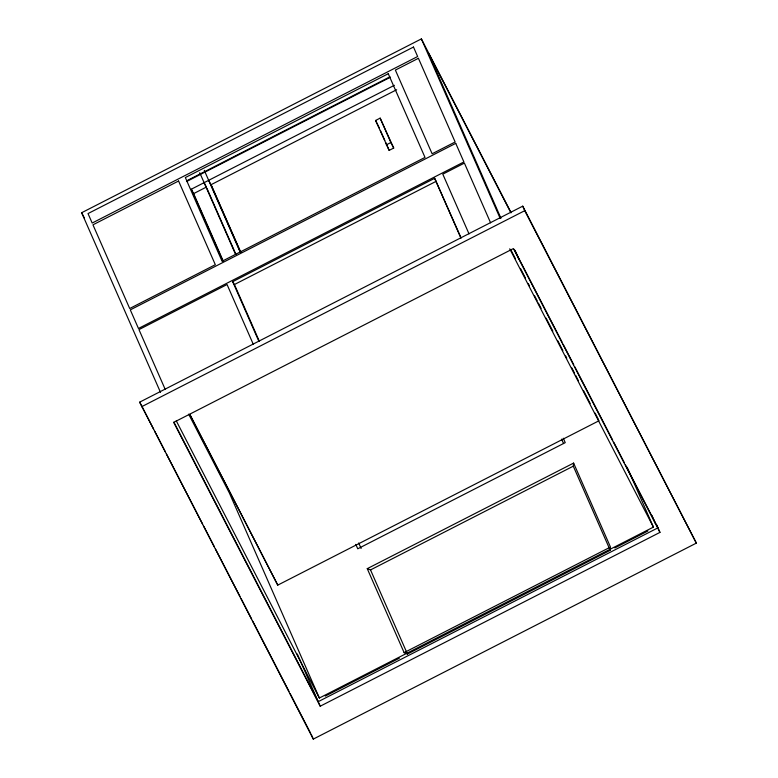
<?xml version="1.0" encoding="UTF-8"?>
<svg xmlns="http://www.w3.org/2000/svg" width="778" height="778" viewBox="0 0 778 778"><rect width="100%" height="100%" fill="white"/><g stroke="black" fill="none" stroke-linecap="round" stroke-linejoin="round"><path stroke-width="1.17" d="M404.122 652.645L610.477 547.06L573.61 463.085L367.255 568.66L404.122 652.645L407.448 654.045L610.224 550.299L610.39 548.14M610.224 550.299L573.289 466.168L573.61 463.085M160.501 392.345L81.651 212.725L421.384 38.9L511.088 212.647M186.856 180.72L389.963 76.798M186.555 181.537L390.021 77.43M222.858 261.029L191.33 189.2L394.368 85.317M223.198 261.019L193.615 193.615L206.384 187.08L204.099 182.665M240.528 252.16L210.945 184.756L396.654 89.733M375.589 120.464L380.15 118.13L393.707 148.053L389.156 150.387L375.589 120.464L379.411 128.205M386.296 144.864L390.857 142.53L380.15 118.13M258.899 341.396L232.68 281.665L434.659 178.318L461.043 237.815M232.68 281.665L234.431 284.524L436.225 181.284M139.68 402.148L522.738 206.16L696.349 543.112L313.291 739.1L139.68 402.148L153.606 429.125M141.674 406.69L524.732 210.692L522.738 206.16M189.696 414.528L277.765 585.124L599.089 420.713M367.255 568.66L370.523 569.914L573.289 466.168M176.246 420.801L319.369 698.022L653.413 527.114L627.126 467.238M325.262 696.096L399.309 658.217M614.834 547.936L647.88 531.034M659.958 532.385L513.422 248.561L173.689 422.386L320.215 706.21L659.958 532.385L656.506 524.518M524.732 210.692L696.349 543.112M510.893 212.773L428.503 53.196L500.954 218.268M514.219 249.427L562.047 342.067M563.165 344.226L573.726 364.688M574.845 366.846L612.656 440.085M613.774 442.244L624.335 462.706M625.444 464.865L657.964 527.844L318.221 701.668L173.922 422.162M511.02 250.127L515.474 258.763M520.492 268.478L525.51 278.193M528.291 283.6L529.41 285.759M534.428 295.475L537.219 300.872M538.327 303.031L541.118 308.428M546.137 318.144L552.827 331.107M557.836 340.822L562.854 350.538M565.645 355.935L566.763 358.094M571.772 367.809L574.563 373.207M575.681 375.366L578.462 380.773M583.481 390.488L590.171 403.442M595.189 413.157L598.535 419.634M509.726 248.814L653.413 527.114M390.857 142.53L393.707 148.053M208.66 180.331L210.945 184.756M191.33 189.2L193.615 193.615M189.871 414.363L277.765 585.124M188.675 414.149L229.325 492.892L319.369 698.022M81.651 212.725L84.432 218.122M154.725 431.284L165.306 451.794M166.424 453.953L202.64 524.109M203.758 526.259L214.339 546.769M215.457 548.928L239.974 596.415M241.092 598.574L251.673 619.084M252.792 621.243L289.008 691.389M290.126 693.548L310.743 733.479M655.805 524.333L651.857 515.347M515.055 250.39L518.994 259.366M421.384 38.9L500.235 218.521M563.301 438.218L565.236 442.643L357.754 548.801L355.809 544.386M561.619 439.142L563.554 443.548M469.027 233.896L442.799 174.155L464.398 163.098L490.607 222.848M434.659 178.318L460.887 238.058M380.384 130.422L384.77 140.4M385.742 142.617L389.156 150.387M211.587 185.757L240.849 252.432M204.293 170.372L240.188 252.16M206.87 188.188L235.967 254.494M199.732 172.706L235.627 254.494M358.687 542.966L361.109 548.48M370.523 569.914L407.448 654.045M234.431 284.524L259.249 341.065M253.278 344.275L227.059 284.534L138.961 329.609L165.189 389.35M297.293 653.997L320.215 706.21M311.297 734.558L313.291 739.1M413.488 47.05L88.021 213.571L92.183 223.043L417.64 56.522L413.488 47.05M178.58 181.011L92.961 224.823L129.702 308.516L215.321 264.705L178.58 181.011M388.271 73.725L185.339 177.559L222.08 261.252L425.012 157.419L388.271 73.725M418.418 58.301L395.38 70.088L432.121 153.781L455.14 142.004L418.418 58.301M455.743 143.356L130.296 309.868L138.465 328.472L463.902 161.96L455.743 143.356"/></g></svg>
